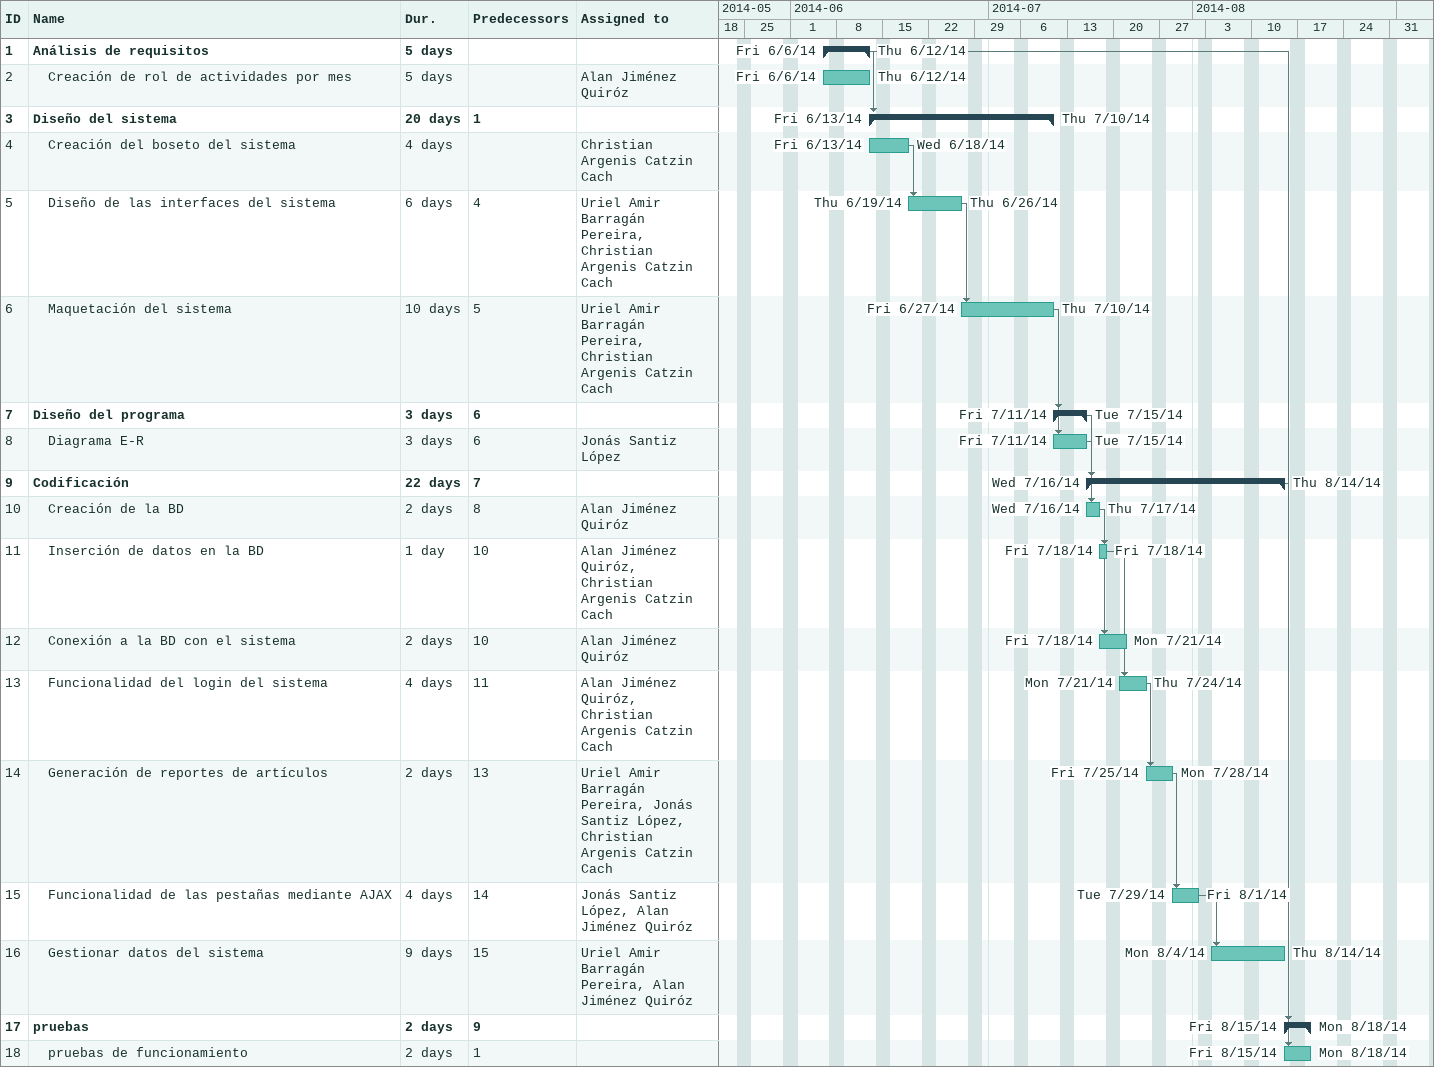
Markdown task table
| ID | Level | Task | Duration | Start | Finish | Predecessors | Resources |
|---|---|---|---|---|---|---|---|
| 1 | 1 | **Análisis de requisitos** | 5d | 2014-06-06 | 2014-06-12 |  |  |
| 2 | 2 | Creación de rol de actividades por mes | 5d | 2014-06-06 | 2014-06-12 |  | Alan Jiménez Quiróz |
| 3 | 1 | **Diseño del sistema** | 20d | 2014-06-13 | 2014-07-10 | 1 |  |
| 4 | 2 | Creación del boseto del sistema | 4d | 2014-06-13 | 2014-06-18 |  | Christian Argenis Catzin Cach |
| 5 | 2 | Diseño de las interfaces del sistema | 6d | 2014-06-19 | 2014-06-26 | 4 | Uriel Amir Barragán Pereira, Christian Argenis Catzin Cach |
| 6 | 2 | Maquetación del sistema | 10d | 2014-06-27 | 2014-07-10 | 5 | Uriel Amir Barragán Pereira, Christian Argenis Catzin Cach |
| 7 | 1 | **Diseño del programa** | 3d | 2014-07-11 | 2014-07-15 | 6 |  |
| 8 | 2 | Diagrama E-R | 3d | 2014-07-11 | 2014-07-15 | 6 | Jonás Santiz López |
| 9 | 1 | **Codificación** | 22d | 2014-07-16 | 2014-08-14 | 7 |  |
| 10 | 2 | Creación de la BD | 2d | 2014-07-16 | 2014-07-17 | 8 | Alan Jiménez Quiróz |
| 11 | 2 | Inserción de datos en la BD | 1d | 2014-07-18 | 2014-07-18 | 10 | Alan Jiménez Quiróz, Christian Argenis Catzin Cach |
| 12 | 2 | Conexión a la BD con el sistema | 2d | 2014-07-18 | 2014-07-21 | 10 | Alan Jiménez Quiróz |
| 13 | 2 | Funcionalidad del login del sistema | 4d | 2014-07-21 | 2014-07-24 | 11 | Alan Jiménez Quiróz, Christian Argenis Catzin Cach |
| 14 | 2 | Generación de reportes de artículos | 2d | 2014-07-25 | 2014-07-28 | 13 | Uriel Amir Barragán Pereira, Jonás Santiz López, Christian Argenis Catzin Cach |
| 15 | 2 | Funcionalidad de las pestañas mediante AJAX | 4d | 2014-07-29 | 2014-08-01 | 14 | Jonás Santiz López, Alan Jiménez Quiróz |
| 16 | 2 | Gestionar datos del sistema | 9d | 2014-08-04 | 2014-08-14 | 15 | Uriel Amir Barragán Pereira, Alan Jiménez Quiróz |
| 17 | 1 | **pruebas** | 2d | 2014-08-15 | 2014-08-18 | 9 |  |
| 18 | 2 | pruebas de funcionamiento | 2d | 2014-08-15 | 2014-08-18 | 1 |  |
